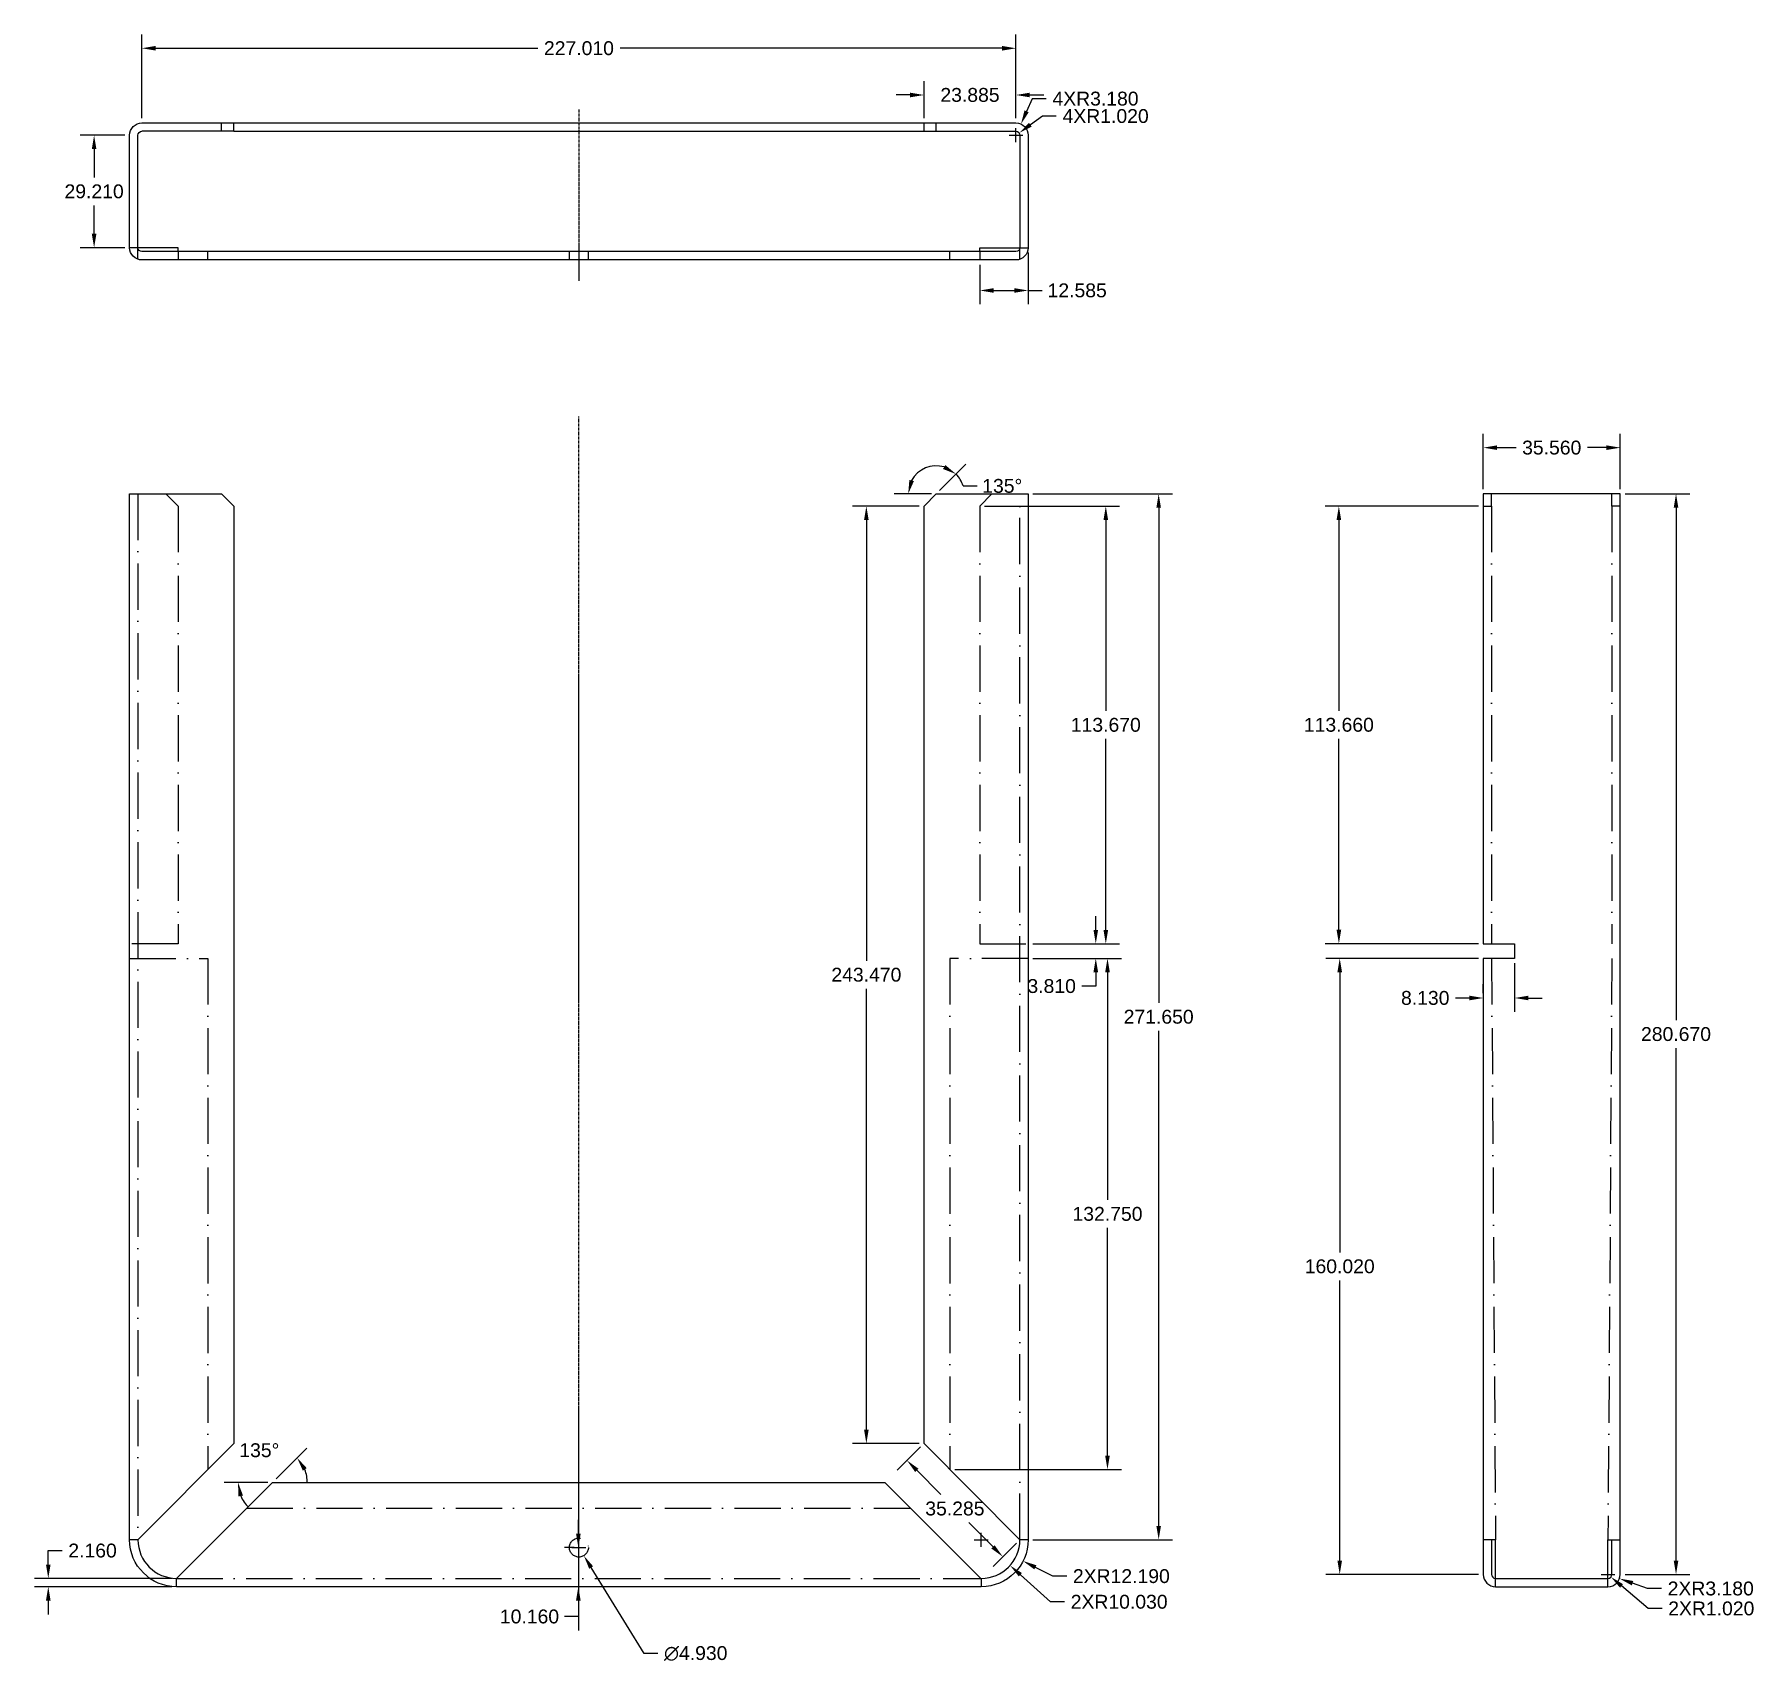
# Model space of a CAD drawing. Header units: millimetres. Extents: x 104 to 550, y 27 to 450.
import ezdxf

# ---------------------------------------------------------------- set-up
doc = ezdxf.new("R2010")
doc.units = ezdxf.units.MM
doc.linetypes.add('ACAD_ISO10W100', pattern=[18, 12, -3, 0, -3])
doc.linetypes.add('CENTER2', pattern=[1.125, 0.75, -0.125, 0.125, -0.125])
for name, color, linetype in [('Axe', 1, 'ACAD_ISO10W100'), ('Contur', 4, 'Continuous'), ('Cote', 3, 'Continuous'), ('Linii Ascunse', 2, 'ACAD_ISO10W100')]:
    doc.layers.add(name, color=color, linetype=linetype)
doc.styles.get("Standard").update_dxf_attribs({"font": 'Arial.ttf'})
doc.dimstyles.get("Standard").update_dxf_attribs({"dimscale": 20, "dimtxt": 0.18, "dimasz": 0.18, "dimexe": 0.18, "dimexo": 0.0625, "dimgap": 0.09, "dimtad": 0, "dimtih": 1, "dimtoh": 1, "dimdec": 3, "dimzin": 0, "dimdsep": 46, "dimtxsty": 'Standard', "dimcen": 0.09, "dimadec": 0, "dimazin": 0, "dimtfac": 1, "dimtdec": 3, "dimtofl": 0, "dimtmove": 0, "dimatfit": 3, "dimfxl": 1, "dimtolj": 1, "dimtzin": 0, "dimarcsym": 0})

# ---------------------------------------------------------------- blocks, each defined once
blk = doc.blocks.new('*D1')
at = {"layer": 'Cote', "color": 0, "lineweight": -2, "transparency": 16777216}
for p, q in [((131.86, 427.98), (131.86, 449.74)), ((358.87, 427.98), (358.87, 449.74)), ((135.46, 446.14), (234.67, 446.14)), ((355.27, 446.14), (256.06, 446.14))]:
    blk.add_line(p, q, dxfattribs=at)
at = {"layer": 'Cote', "color": 0, "transparency": 16777216}
for points in [[(135.46, 446.74), (135.46, 445.54), (131.86, 446.14)], [(355.27, 446.74), (355.27, 445.54), (358.87, 446.14)]]:
    blk.add_solid(points, dxfattribs=at)
at = {"layer": 'Defpoints', "color": 0, "transparency": 16777216}
for p in [(358.87, 446.14), (131.86, 426.73), (358.87, 426.73)]:
    blk.add_point(p, dxfattribs=at)
at = {"layer": 'Cote', "color": 0, "transparency": 16777216, "insert": (245.37, 446.14), "char_height": 3.6, "attachment_point": 5}
blk.add_mtext('\\A1;227.010', dxfattribs=at)
blk = doc.blocks.new('*D2')
at = {"layer": 'Cote', "color": 0, "lineweight": -2, "transparency": 16777216}
for p, q in [((363.1, 433.04), (361.63, 429.75)), ((366.7, 433.04), (363.1, 433.04)), ((358.87, 421.75), (358.87, 425.35)), ((357.07, 423.55), (360.67, 423.55))]:
    blk.add_line(p, q, dxfattribs=at)
at = {"layer": 'Cote', "color": 0, "transparency": 16777216}
blk.add_solid([(361.09, 429.99), (362.18, 429.5), (360.17, 426.46)], dxfattribs=at)
at = {"layer": 'Defpoints', "color": 0, "transparency": 16777216}
for p in [(360.17, 426.46), (358.87, 423.55)]:
    blk.add_point(p, dxfattribs=at)
at = {"layer": 'Cote', "color": 0, "transparency": 16777216, "insert": (379.53, 433.04), "char_height": 3.6, "attachment_point": 5}
blk.add_mtext('\\A1;4XR3.180', dxfattribs=at)
blk = doc.blocks.new('*D3')
at = {"layer": 'Cote', "color": 0, "lineweight": -2, "transparency": 16777216}
for p, q in [((358.87, 421.75), (358.87, 425.35)), ((365.72, 428.51), (362.62, 426.26)), ((369.32, 428.51), (365.72, 428.51)), ((357.07, 423.55), (360.67, 423.55))]:
    blk.add_line(p, q, dxfattribs=at)
at = {"layer": 'Cote', "color": 0, "transparency": 16777216}
blk.add_solid([(362.26, 426.75), (362.97, 425.78), (359.7, 424.15)], dxfattribs=at)
at = {"layer": 'Defpoints', "color": 0, "transparency": 16777216}
for p in [(358.87, 423.55), (359.7, 424.15)]:
    blk.add_point(p, dxfattribs=at)
at = {"layer": 'Cote', "color": 0, "transparency": 16777216, "insert": (382.16, 428.51), "char_height": 3.6, "attachment_point": 5}
blk.add_mtext('\\A1;4XR1.020', dxfattribs=at)
blk = doc.blocks.new('*D4')
at = {"layer": 'Cote', "color": 0, "lineweight": -2, "transparency": 16777216}
for p, q in [((334.99, 427.98), (334.99, 437.6)), ((358.87, 427.98), (358.87, 437.6)), ((331.39, 434), (327.79, 434)), ((362.47, 434), (366.07, 434))]:
    blk.add_line(p, q, dxfattribs=at)
at = {"layer": 'Cote', "color": 0, "transparency": 16777216}
for points in [[(331.39, 434.6), (331.39, 433.4), (334.99, 434)], [(362.47, 434.6), (362.47, 433.4), (358.87, 434)]]:
    blk.add_solid(points, dxfattribs=at)
at = {"layer": 'Defpoints', "color": 0, "transparency": 16777216}
for p in [(358.87, 434), (334.99, 426.73), (358.87, 426.73)]:
    blk.add_point(p, dxfattribs=at)
at = {"layer": 'Cote', "color": 0, "transparency": 16777216, "insert": (346.93, 434), "char_height": 3.6, "attachment_point": 5}
blk.add_mtext('\\A1;23.885', dxfattribs=at)
blk = doc.blocks.new('*D5')
at = {"layer": 'Cote', "color": 0, "lineweight": -2, "transparency": 16777216}
for p, q in [((362.05, 393.09), (362.05, 379.63)), ((349.47, 389.91), (349.47, 379.63)), ((353.07, 383.23), (358.45, 383.23)), ((362.05, 383.23), (365.65, 383.23))]:
    blk.add_line(p, q, dxfattribs=at)
at = {"layer": 'Cote', "color": 0, "transparency": 16777216}
for points in [[(353.07, 383.83), (353.07, 382.63), (349.47, 383.23)], [(358.45, 383.83), (358.45, 382.63), (362.05, 383.23)]]:
    blk.add_solid(points, dxfattribs=at)
at = {"layer": 'Defpoints', "color": 0, "transparency": 16777216}
for p in [(362.05, 394.34), (349.47, 391.16), (362.05, 383.23)]:
    blk.add_point(p, dxfattribs=at)
at = {"layer": 'Cote', "color": 0, "transparency": 16777216, "insert": (374.77, 383.23), "char_height": 3.6, "attachment_point": 5}
blk.add_mtext('\\A1;12.585', dxfattribs=at)
blk = doc.blocks.new('*U6')
at = {"layer": 'Axe', "color": 0, "linetype": 'CENTER2', "transparency": 16777216}
blk.add_line((0, 21.32), (0, -23.25), dxfattribs=at)
blk = doc.blocks.new('*D7')
at = {"layer": 'Cote', "color": 0, "lineweight": -2, "transparency": 16777216}
for p, q in [((127.43, 423.55), (115.86, 423.55)), ((119.46, 419.95), (119.46, 412.59)), ((119.46, 397.94), (119.46, 405.31)), ((127.43, 394.34), (115.86, 394.34))]:
    blk.add_line(p, q, dxfattribs=at)
at = {"layer": 'Cote', "color": 0, "transparency": 16777216}
for points in [[(118.86, 419.95), (120.06, 419.95), (119.46, 423.55)], [(118.86, 397.94), (120.06, 397.94), (119.46, 394.34)]]:
    blk.add_solid(points, dxfattribs=at)
at = {"layer": 'Defpoints', "color": 0, "transparency": 16777216}
for p in [(119.46, 423.55), (128.68, 423.55), (128.68, 394.34)]:
    blk.add_point(p, dxfattribs=at)
at = {"layer": 'Cote', "color": 0, "transparency": 16777216, "insert": (119.46, 408.95), "char_height": 3.6, "attachment_point": 5}
blk.add_mtext('\\A1;29.210', dxfattribs=at)
blk = doc.blocks.new('*U8')
at = {"layer": 'Axe', "color": 0, "linetype": 'CENTER2', "transparency": 16777216}
blk.add_line((0, -159.37), (0, 155.96), dxfattribs=at)
blk = doc.blocks.new('*D9')
at = {"layer": 'Cote', "color": 0, "lineweight": -2, "transparency": 16777216}
for p, q in [((339.05, 331.28), (345.86, 338.09)), ((345.15, 332.45), (348.75, 332.45)), ((336.91, 330.4), (327.28, 330.4))]:
    blk.add_line(p, q, dxfattribs=at)
for start, end in [(73.6363, 151.3637), (16.3637, 45)]:
    blk.add_arc((338.16, 330.4), 7.28, start, end, dxfattribs=at)
at = {"layer": 'Cote', "color": 0, "transparency": 16777216}
for points in [[(340.52, 337.89), (339.91, 336.86), (343.31, 335.54)], [(332.36, 333.73), (331.19, 334.03), (330.88, 330.4)]]:
    blk.add_solid(points, dxfattribs=at)
at = {"layer": 'Defpoints', "color": 0, "transparency": 16777216}
for p in [(333.02, 335.54), (334.99, 327.22), (338.16, 330.4), (338.16, 330.4), (362.04, 330.4)]:
    blk.add_point(p, dxfattribs=at)
at = {"layer": 'Cote', "color": 0, "transparency": 16777216, "insert": (355.31, 332.45), "char_height": 3.6, "attachment_point": 5}
blk.add_mtext('\\A1;135°', dxfattribs=at)
blk = doc.blocks.new('*D10')
at = {"layer": 'Cote', "color": 0, "lineweight": -2, "transparency": 16777216}
for p, q in [((333.74, 327.22), (316.42, 327.22)), ((320.02, 323.62), (320.02, 209.12)), ((320.02, 87.35), (320.02, 201.85)), ((333.74, 83.75), (316.42, 83.75))]:
    blk.add_line(p, q, dxfattribs=at)
at = {"layer": 'Cote', "color": 0, "transparency": 16777216}
for points in [[(319.42, 323.62), (320.62, 323.62), (320.02, 327.22)], [(319.42, 87.35), (320.62, 87.35), (320.02, 83.75)]]:
    blk.add_solid(points, dxfattribs=at)
at = {"layer": 'Defpoints', "color": 0, "transparency": 16777216}
for p in [(320.02, 327.22), (334.99, 327.22), (334.99, 83.75)]:
    blk.add_point(p, dxfattribs=at)
at = {"layer": 'Cote', "color": 0, "transparency": 16777216, "insert": (320.02, 205.49), "char_height": 3.6, "attachment_point": 5}
blk.add_mtext('\\A1;243.470', dxfattribs=at)
blk = doc.blocks.new('*D11')
at = {"layer": 'Cote', "color": 0, "lineweight": -2, "transparency": 16777216}
for p, q in [((363.29, 330.4), (399.53, 330.4)), ((395.93, 326.8), (395.93, 198.21)), ((395.93, 62.35), (395.93, 190.93)), ((363.29, 58.75), (399.53, 58.75))]:
    blk.add_line(p, q, dxfattribs=at)
at = {"layer": 'Cote', "color": 0, "transparency": 16777216}
for points in [[(395.33, 326.8), (396.53, 326.8), (395.93, 330.4)], [(395.33, 62.35), (396.53, 62.35), (395.93, 58.75)]]:
    blk.add_solid(points, dxfattribs=at)
at = {"layer": 'Defpoints', "color": 0, "transparency": 16777216}
for p in [(362.04, 330.4), (362.04, 58.75), (395.93, 58.75)]:
    blk.add_point(p, dxfattribs=at)
at = {"layer": 'Cote', "color": 0, "transparency": 16777216, "insert": (395.93, 194.57), "char_height": 3.6, "attachment_point": 5}
blk.add_mtext('\\A1;271.650', dxfattribs=at)
blk = doc.blocks.new('*D12')
at = {"layer": 'Cote', "color": 0, "lineweight": -2, "transparency": 16777216}
for p, q in [((350.72, 327.22), (385.8, 327.22)), ((382.2, 323.62), (382.2, 274.02)), ((382.2, 217.15), (382.2, 266.75)), ((363.29, 213.55), (385.8, 213.55))]:
    blk.add_line(p, q, dxfattribs=at)
at = {"layer": 'Cote', "color": 0, "transparency": 16777216}
for points in [[(381.6, 323.62), (382.8, 323.62), (382.2, 327.22)], [(381.6, 217.15), (382.8, 217.15), (382.2, 213.55)]]:
    blk.add_solid(points, dxfattribs=at)
at = {"layer": 'Defpoints', "color": 0, "transparency": 16777216}
for p in [(349.47, 327.22), (362.04, 213.55), (382.2, 213.55)]:
    blk.add_point(p, dxfattribs=at)
at = {"layer": 'Cote', "color": 0, "transparency": 16777216, "insert": (382.2, 270.39), "char_height": 3.6, "attachment_point": 5}
blk.add_mtext('\\A1;113.670', dxfattribs=at)
blk = doc.blocks.new('*D13')
at = {"layer": 'Cote', "color": 0, "lineweight": -2, "transparency": 16777216}
for p, q in [((363.29, 209.74), (386.24, 209.74)), ((382.64, 206.14), (382.64, 147)), ((382.64, 80.59), (382.64, 139.73)), ((342.97, 76.99), (386.24, 76.99))]:
    blk.add_line(p, q, dxfattribs=at)
at = {"layer": 'Cote', "color": 0, "transparency": 16777216}
for points in [[(382.04, 206.14), (383.24, 206.14), (382.64, 209.74)], [(382.04, 80.59), (383.24, 80.59), (382.64, 76.99)]]:
    blk.add_solid(points, dxfattribs=at)
at = {"layer": 'Defpoints', "color": 0, "transparency": 16777216}
for p in [(362.04, 209.74), (341.72, 76.99), (382.64, 76.99)]:
    blk.add_point(p, dxfattribs=at)
at = {"layer": 'Cote', "color": 0, "transparency": 16777216, "insert": (382.64, 143.37), "char_height": 3.6, "attachment_point": 5}
blk.add_mtext('\\A1;132.750', dxfattribs=at)
blk = doc.blocks.new('*D14')
at = {"layer": 'Cote', "color": 0, "lineweight": -2, "transparency": 16777216}
for p, q in [((379.6, 217.15), (379.6, 220.75)), ((363.29, 213.55), (383.2, 213.55)), ((363.29, 209.74), (383.2, 209.74)), ((379.6, 206.14), (379.6, 202.54)), ((379.6, 202.54), (376, 202.54))]:
    blk.add_line(p, q, dxfattribs=at)
at = {"layer": 'Cote', "color": 0, "transparency": 16777216}
for points in [[(379, 217.15), (380.2, 217.15), (379.6, 213.55)], [(379, 206.14), (380.2, 206.14), (379.6, 209.74)]]:
    blk.add_solid(points, dxfattribs=at)
at = {"layer": 'Defpoints', "color": 0, "transparency": 16777216}
for p in [(362.04, 213.55), (362.04, 209.74), (379.6, 209.74)]:
    blk.add_point(p, dxfattribs=at)
at = {"layer": 'Cote', "color": 0, "transparency": 16777216, "insert": (368.14, 202.54), "char_height": 3.6, "attachment_point": 5}
blk.add_mtext('\\A1;3.810', dxfattribs=at)
blk = doc.blocks.new('*D15')
at = {"layer": 'Cote', "color": 0, "lineweight": -2, "transparency": 16777216}
for p, q in [((245.36, 54.92), (245.36, 58.52)), ((243.56, 56.72), (247.16, 56.72)), ((262.27, 29.2), (248.54, 51.55)), ((265.87, 29.2), (262.27, 29.2))]:
    blk.add_line(p, q, dxfattribs=at)
at = {"layer": 'Cote', "color": 0, "transparency": 16777216}
blk.add_solid([(249.05, 51.86), (248.03, 51.23), (246.65, 54.61)], dxfattribs=at)
at = {"layer": 'Defpoints', "color": 0, "transparency": 16777216}
for p in [(244.07, 58.82), (246.65, 54.61)]:
    blk.add_point(p, dxfattribs=at)
at = {"layer": 'Cote', "color": 0, "transparency": 16777216, "insert": (275.7, 29.2), "char_height": 3.6, "attachment_point": 5}
blk.add_mtext('\\A1;∅4.930', dxfattribs=at)
blk = doc.blocks.new('*D16')
at = {"layer": 'Cote', "color": 0, "lineweight": -2, "transparency": 16777216}
for p, q in [((245.22, 60.32), (245.22, 63.92)), ((244.11, 56.72), (241.62, 56.72)), ((244.11, 46.56), (241.62, 46.56)), ((245.22, 42.96), (245.22, 38.8)), ((245.22, 38.8), (241.62, 38.8))]:
    blk.add_line(p, q, dxfattribs=at)
at = {"layer": 'Cote', "color": 0, "transparency": 16777216}
for points in [[(244.62, 60.32), (245.82, 60.32), (245.22, 56.72)], [(244.62, 42.96), (245.82, 42.96), (245.22, 46.56)]]:
    blk.add_solid(points, dxfattribs=at)
at = {"layer": 'Defpoints', "color": 0, "transparency": 16777216}
for p in [(245.36, 56.72), (245.22, 46.56), (245.36, 46.56)]:
    blk.add_point(p, dxfattribs=at)
at = {"layer": 'Cote', "color": 0, "transparency": 16777216, "insert": (232.53, 38.8), "char_height": 3.6, "attachment_point": 5}
blk.add_mtext('\\A1;10.160', dxfattribs=at)
blk = doc.blocks.new('*D17')
at = {"layer": 'Cote', "color": 0, "lineweight": -2, "transparency": 16777216}
for p, q in [((166.7, 74.55), (174.73, 82.57)), ((164.57, 73.66), (153.22, 73.66))]:
    blk.add_line(p, q, dxfattribs=at)
for start, end in [(358.8698, 21.9349), (203.0651, 226.1302)]:
    blk.add_arc((165.82, 73.66), 9, start, end, dxfattribs=at)
at = {"layer": 'Cote', "color": 0, "transparency": 16777216}
for points in [[(173.67, 76.69), (174.67, 77.36), (172.19, 80.03)], [(156.95, 70.01), (158.12, 70.25), (156.82, 73.66)]]:
    blk.add_solid(points, dxfattribs=at)
at = {"layer": 'Defpoints', "color": 0, "transparency": 16777216}
for p in [(165.82, 82.67), (165.82, 73.66), (165.82, 73.66), (324.79, 73.66), (140.87, 48.72)]:
    blk.add_point(p, dxfattribs=at)
at = {"layer": 'Cote', "color": 0, "transparency": 16777216, "insert": (162.37, 81.98), "char_height": 3.6, "attachment_point": 5}
blk.add_mtext('\\A1;135°', dxfattribs=at)
blk = doc.blocks.new('*D18')
at = {"layer": 'Cote', "color": 0, "lineweight": -2, "transparency": 16777216}
for p, q in [((334.1, 82.87), (328.01, 76.81)), ((333.1, 76.79), (339.39, 70.48)), ((352.92, 56.89), (346.63, 63.2)), ((359, 57.86), (352.91, 51.8))]:
    blk.add_line(p, q, dxfattribs=at)
at = {"layer": 'Cote', "color": 0, "transparency": 16777216}
for points in [[(333.53, 77.22), (332.68, 76.37), (330.56, 79.35)], [(353.34, 57.31), (352.49, 56.47), (355.46, 54.34)]]:
    blk.add_solid(points, dxfattribs=at)
at = {"layer": 'Defpoints', "color": 0, "transparency": 16777216}
for p in [(334.99, 83.75), (330.56, 79.35), (359.88, 58.75)]:
    blk.add_point(p, dxfattribs=at)
at = {"layer": 'Cote', "color": 0, "transparency": 16777216, "insert": (343.01, 66.84), "char_height": 3.6, "attachment_point": 5}
blk.add_mtext('\\A1;35.285', dxfattribs=at)
blk = doc.blocks.new('*D19')
at = {"layer": 'Cote', "color": 0, "lineweight": -2, "transparency": 16777216}
for p, q in [((348.05, 58.75), (351.65, 58.75)), ((349.85, 56.95), (349.85, 60.55)), ((368.45, 49.28), (363.92, 51.58)), ((372.05, 49.28), (368.45, 49.28))]:
    blk.add_line(p, q, dxfattribs=at)
at = {"layer": 'Cote', "color": 0, "transparency": 16777216}
blk.add_solid([(364.2, 52.12), (363.65, 51.05), (360.72, 53.21)], dxfattribs=at)
at = {"layer": 'Defpoints', "color": 0, "transparency": 16777216}
for p in [(349.85, 58.75), (360.72, 53.21)]:
    blk.add_point(p, dxfattribs=at)
at = {"layer": 'Cote', "color": 0, "transparency": 16777216, "insert": (386.24, 49.28), "char_height": 3.6, "attachment_point": 5}
blk.add_mtext('\\A1;2XR12.190', dxfattribs=at)
blk = doc.blocks.new('*D20')
at = {"layer": 'Cote', "color": 0, "lineweight": -2, "transparency": 16777216}
for p, q in [((348.05, 58.75), (351.65, 58.75)), ((349.85, 56.95), (349.85, 60.55)), ((367.88, 42.62), (360.01, 49.66)), ((371.48, 42.62), (367.88, 42.62))]:
    blk.add_line(p, q, dxfattribs=at)
at = {"layer": 'Cote', "color": 0, "transparency": 16777216}
blk.add_solid([(360.41, 50.11), (359.61, 49.21), (357.33, 52.06)], dxfattribs=at)
at = {"layer": 'Defpoints', "color": 0, "transparency": 16777216}
for p in [(349.85, 58.75), (357.33, 52.06)]:
    blk.add_point(p, dxfattribs=at)
at = {"layer": 'Cote', "color": 0, "transparency": 16777216, "insert": (385.67, 42.62), "char_height": 3.6, "attachment_point": 5}
blk.add_mtext('\\A1;2XR10.030', dxfattribs=at)
blk = doc.blocks.new('*D21')
at = {"layer": 'Cote', "color": 0, "lineweight": -2, "transparency": 16777216}
for p, q in [((107.55, 52.32), (107.55, 55.92)), ((107.55, 55.92), (111.15, 55.92)), ((139.62, 48.72), (103.95, 48.72)), ((139.62, 46.56), (103.95, 46.56)), ((107.55, 42.96), (107.55, 39.36))]:
    blk.add_line(p, q, dxfattribs=at)
at = {"layer": 'Cote', "color": 0, "transparency": 16777216}
for points in [[(106.95, 52.32), (108.15, 52.32), (107.55, 48.72)], [(106.95, 42.96), (108.15, 42.96), (107.55, 46.56)]]:
    blk.add_solid(points, dxfattribs=at)
at = {"layer": 'Defpoints', "color": 0, "transparency": 16777216}
for p in [(107.55, 48.72), (140.87, 48.72), (140.87, 46.56)]:
    blk.add_point(p, dxfattribs=at)
at = {"layer": 'Cote', "color": 0, "transparency": 16777216, "insert": (119.05, 55.92), "char_height": 3.6, "attachment_point": 5}
blk.add_mtext('\\A1;2.160', dxfattribs=at)
blk = doc.blocks.new('*D22')
at = {"layer": 'Cote', "color": 0, "lineweight": -2, "transparency": 16777216}
for p, q in [((517.04, 330.41), (533.89, 330.41)), ((530.29, 326.81), (530.29, 193.71)), ((530.29, 53.34), (530.29, 186.43)), ((517.04, 49.74), (533.89, 49.74))]:
    blk.add_line(p, q, dxfattribs=at)
at = {"layer": 'Cote', "color": 0, "transparency": 16777216}
for points in [[(529.69, 326.81), (530.89, 326.81), (530.29, 330.41)], [(529.69, 53.34), (530.89, 53.34), (530.29, 49.74)]]:
    blk.add_solid(points, dxfattribs=at)
at = {"layer": 'Defpoints', "color": 0, "transparency": 16777216}
for p in [(515.79, 330.41), (515.79, 49.74), (530.29, 49.74)]:
    blk.add_point(p, dxfattribs=at)
at = {"layer": 'Cote', "color": 0, "transparency": 16777216, "insert": (530.29, 190.07), "char_height": 3.6, "attachment_point": 5}
blk.add_mtext('\\A1;280.670', dxfattribs=at)
blk = doc.blocks.new('*D23')
at = {"layer": 'Cote', "color": 0, "lineweight": -2, "transparency": 16777216}
for p, q in [((510.81, 49.74), (514.41, 49.74)), ((512.61, 47.94), (512.61, 51.54)), ((522.92, 46.07), (519, 47.47)), ((526.52, 46.07), (522.92, 46.07))]:
    blk.add_line(p, q, dxfattribs=at)
at = {"layer": 'Cote', "color": 0, "transparency": 16777216}
blk.add_solid([(519.2, 48.03), (518.8, 46.9), (515.61, 48.67)], dxfattribs=at)
at = {"layer": 'Defpoints', "color": 0, "transparency": 16777216}
for p in [(512.61, 49.74), (515.61, 48.67)]:
    blk.add_point(p, dxfattribs=at)
at = {"layer": 'Cote', "color": 0, "transparency": 16777216, "insert": (539.31, 46.07), "char_height": 3.6, "attachment_point": 5}
blk.add_mtext('\\A1;2XR3.180', dxfattribs=at)
blk = doc.blocks.new('*D24')
at = {"layer": 'Cote', "color": 0, "lineweight": -2, "transparency": 16777216}
for p, q in [((510.81, 49.74), (514.41, 49.74)), ((512.61, 47.94), (512.61, 51.54)), ((523.06, 40.89), (516.14, 46.75)), ((526.66, 40.89), (523.06, 40.89))]:
    blk.add_line(p, q, dxfattribs=at)
at = {"layer": 'Cote', "color": 0, "transparency": 16777216}
blk.add_solid([(516.53, 47.21), (515.75, 46.29), (513.39, 49.08)], dxfattribs=at)
at = {"layer": 'Defpoints', "color": 0, "transparency": 16777216}
for p in [(512.61, 49.74), (513.39, 49.08)]:
    blk.add_point(p, dxfattribs=at)
at = {"layer": 'Cote', "color": 0, "transparency": 16777216, "insert": (539.45, 40.89), "char_height": 3.6, "attachment_point": 5}
blk.add_mtext('\\A1;2XR1.020', dxfattribs=at)
blk = doc.blocks.new('*D25')
at = {"layer": 'Cote', "color": 0, "lineweight": -2, "transparency": 16777216}
for p, q in [((488.36, 208.51), (488.36, 195.86)), ((480.23, 200.71), (480.23, 203.06)), ((476.63, 199.46), (473.03, 199.46)), ((491.96, 199.46), (495.56, 199.46))]:
    blk.add_line(p, q, dxfattribs=at)
at = {"layer": 'Cote', "color": 0, "transparency": 16777216}
for points in [[(476.63, 200.06), (476.63, 198.86), (480.23, 199.46)], [(491.96, 200.06), (491.96, 198.86), (488.36, 199.46)]]:
    blk.add_solid(points, dxfattribs=at)
at = {"layer": 'Defpoints', "color": 0, "transparency": 16777216}
for p in [(488.36, 209.76), (480.23, 199.46), (480.23, 199.46)]:
    blk.add_point(p, dxfattribs=at)
at = {"layer": 'Cote', "color": 0, "transparency": 16777216, "insert": (465.16, 199.46), "char_height": 3.6, "attachment_point": 5}
blk.add_mtext('\\A1;8.130', dxfattribs=at)
blk = doc.blocks.new('*D26')
at = {"layer": 'Cote', "color": 0, "lineweight": -2, "transparency": 16777216}
for p, q in [((478.98, 209.76), (439.35, 209.76)), ((442.95, 206.16), (442.95, 133.38)), ((442.95, 53.34), (442.95, 126.11)), ((478.98, 49.74), (439.35, 49.74))]:
    blk.add_line(p, q, dxfattribs=at)
at = {"layer": 'Cote', "color": 0, "transparency": 16777216}
for points in [[(442.35, 206.16), (443.55, 206.16), (442.95, 209.76)], [(442.35, 53.34), (443.55, 53.34), (442.95, 49.74)]]:
    blk.add_solid(points, dxfattribs=at)
at = {"layer": 'Defpoints', "color": 0, "transparency": 16777216}
for p in [(480.23, 209.76), (442.95, 49.74), (480.23, 49.74)]:
    blk.add_point(p, dxfattribs=at)
at = {"layer": 'Cote', "color": 0, "transparency": 16777216, "insert": (442.95, 129.75), "char_height": 3.6, "attachment_point": 5}
blk.add_mtext('\\A1;160.020', dxfattribs=at)
blk = doc.blocks.new('*D27')
at = {"layer": 'Cote', "color": 0, "lineweight": -2, "transparency": 16777216}
for p, q in [((478.98, 327.23), (439.13, 327.23)), ((442.73, 323.63), (442.73, 274.03)), ((442.73, 217.17), (442.73, 266.76)), ((478.98, 213.57), (439.13, 213.57))]:
    blk.add_line(p, q, dxfattribs=at)
at = {"layer": 'Cote', "color": 0, "transparency": 16777216}
for points in [[(442.13, 323.63), (443.33, 323.63), (442.73, 327.23)], [(442.13, 217.17), (443.33, 217.17), (442.73, 213.57)]]:
    blk.add_solid(points, dxfattribs=at)
at = {"layer": 'Defpoints', "color": 0, "transparency": 16777216}
for p in [(480.23, 327.23), (442.73, 213.57), (480.23, 213.57)]:
    blk.add_point(p, dxfattribs=at)
at = {"layer": 'Cote', "color": 0, "transparency": 16777216, "insert": (442.73, 270.4), "char_height": 3.6, "attachment_point": 5}
blk.add_mtext('\\A1;113.660', dxfattribs=at)
blk = doc.blocks.new('*D28')
at = {"layer": 'Cote', "color": 0, "lineweight": -2, "transparency": 16777216}
for p, q in [((480.23, 331.66), (480.23, 346)), ((515.79, 331.66), (515.79, 346)), ((483.83, 342.4), (488.75, 342.4)), ((512.19, 342.4), (507.28, 342.4))]:
    blk.add_line(p, q, dxfattribs=at)
at = {"layer": 'Cote', "color": 0, "transparency": 16777216}
for points in [[(483.83, 343), (483.83, 341.8), (480.23, 342.4)], [(512.19, 343), (512.19, 341.8), (515.79, 342.4)]]:
    blk.add_solid(points, dxfattribs=at)
at = {"layer": 'Defpoints', "color": 0, "transparency": 16777216}
for p in [(515.79, 342.4), (480.23, 330.41), (515.79, 330.41)]:
    blk.add_point(p, dxfattribs=at)
at = {"layer": 'Cote', "color": 0, "transparency": 16777216, "insert": (498.01, 342.4), "char_height": 3.6, "attachment_point": 5}
blk.add_mtext('\\A1;35.560', dxfattribs=at)

msp = doc.modelspace()

# ---------------------------------------------------------------- linework, layer by layer
at = {"layer": 'Contur'}
for p, q in [((155.738, 424.575), (131.8631, 424.575)), ((155.738, 424.575), (155.738, 426.735)), ((334.9882, 424.575), (334.9882, 426.735)), ((141.258, 393.325), (141.258, 394.345)), ((349.4682, 393.325), (349.4682, 394.345))]:
    msp.add_line(p, q, dxfattribs=at)
for points in [[(141.258, 394.345), (128.6831, 394.345), (128.6831, 423.555), (128.6831, 423.555, -0.41421356), (131.8631, 426.735), (131.8631, 426.735), (358.8731, 426.735), (358.8731, 426.735, -0.41421356), (362.0531, 423.555), (362.0531, 423.555), (362.0531, 394.345), (362.0531, 394.345, -0.41421356), (358.8731, 391.165), (358.8731, 391.165), (131.8631, 391.165), (131.8631, 391.165, -0.41421356), (128.6831, 394.345), (128.6831, 394.345)], [(155.738, 424.575), (358.8731, 424.575, -0.41421356), (359.8931, 423.555), (359.8931, 394.345, -0.41421356), (358.8731, 393.325), (131.8631, 393.325, -0.41421356), (130.8431, 394.345), (130.8431, 423.555, -0.41421356), (131.8631, 424.575)], [(362.0431, 58.745), (359.8831, 58.745), (334.9882, 83.7501), (334.9882, 327.2201), (338.1631, 330.395), (362.0431, 330.395), (362.0431, 58.745), (362.0431, 58.745, -0.41421356), (349.8531, 46.555), (339.2658, 46.555), (140.8731, 46.555), (140.8731, 46.555, -0.41421356), (128.6831, 58.745), (128.6831, 58.745), (128.6831, 330.395), (152.5631, 330.395), (155.738, 327.2201), (155.738, 83.7501), (130.8431, 58.745), (128.6831, 58.745)], [(130.8431, 58.745, 0.41421356), (140.8731, 48.715)], [(349.8531, 48.715, 0.41421356), (359.8831, 58.745)], [(482.3943, 58.745), (482.3943, 49.735, 0.41421356), (483.4143, 48.715), (483.4143, 48.715), (512.6143, 48.715), (512.6143, 48.715, 0.41421356), (513.6343, 49.735), (513.6343, 58.745)]]:
    msp.add_lwpolyline(points, format="xyb", dxfattribs=at)
for points in [[(149.0081, 391.165), (149.0081, 393.325)], [(341.7181, 391.165), (341.7181, 393.325)], [(349.4682, 394.345), (362.0531, 394.345)], [(140.8731, 46.555), (140.8731, 48.715), (165.8198, 73.6618), (324.7898, 73.6618), (349.8531, 48.5985), (349.8531, 46.555)], [(483.4143, 48.715), (483.4143, 58.745), (480.2343, 58.745)], [(512.6143, 48.715), (512.6143, 58.745), (515.7943, 58.745)]]:
    msp.add_lwpolyline(points, dxfattribs=at)
msp.add_lwpolyline([(483.4143, 46.555), (512.6143, 46.555, 0.41421356), (515.7943, 49.735), (515.7943, 49.735), (515.7943, 209.755), (515.7943, 213.565), (515.7943, 330.405), (480.2343, 330.405), (480.2343, 327.225), (480.2343, 213.565), (488.3643, 213.565), (488.3643, 209.755), (480.2343, 209.755), (480.2343, 49.735), (480.2343, 49.735, 0.41421356)], format="xyb", close=True, dxfattribs=at)
at = {"layer": 'Linii Ascunse'}
for p, q in [((130.8431, 391.333), (130.8431, 394.345)), ((141.258, 393.325), (141.258, 391.165)), ((242.8981, 391.165), (242.8981, 393.325)), ((247.8281, 391.165), (247.8281, 393.325)), ((349.4682, 393.325), (349.4682, 391.165)), ((359.8831, 391.3296), (359.8831, 394.2025))]:
    msp.add_line(p, q, dxfattribs=at)
for points in [[(152.5631, 424.575), (152.5631, 426.735)], [(338.1631, 424.575), (338.1631, 426.735)], [(138.0831, 330.395), (141.258, 327.2201), (141.258, 213.5501), (128.6831, 213.5501)], [(130.8431, 330.395), (130.8431, 58.745)], [(352.6431, 330.395), (349.4682, 327.2201), (349.4682, 213.5501), (362.0431, 213.5501)], [(359.8831, 58.745), (359.8831, 330.395)], [(480.2343, 327.225), (482.3943, 327.225), (482.3943, 330.405)], [(482.3943, 327.225), (482.3943, 213.565)], [(515.7943, 327.225), (513.6343, 327.225), (513.6343, 330.405)], [(513.6343, 327.225), (513.6343, 213.565)], [(128.6831, 209.7401), (149.0081, 209.7401), (149.0081, 76.9904)], [(362.0431, 209.7401), (341.7181, 209.7401), (341.7181, 76.9904)], [(482.3943, 209.755), (483.4143, 58.745)], [(513.6343, 209.755), (512.6143, 58.745)], [(159.0898, 66.9318), (331.5198, 66.9318)], [(140.8731, 48.715), (349.8531, 48.715)], [(483.4143, 46.555), (483.4143, 48.715)], [(512.6143, 46.555), (512.6143, 48.715)]]:
    msp.add_lwpolyline(points, dxfattribs=at)
msp.add_circle((245.3631, 56.715), 2.465, dxfattribs=at)

# ---------------------------------------------------------------- block references
at = {"layer": 'Axe', "linetype": 'CENTER2'}
for name, p in [('*U6', (245.3681, 408.95)), ('*U8', (245.3631, 194.57))]:
    msp.add_blockref(name, p, dxfattribs=at)

# ---------------------------------------------------------------- dimensions: what is measured, and where the dimension line sits
at = {"layer": 'Cote'}
for base, p1, p2, picture, middle in [((358.8731, 446.144), (131.8631, 426.735), (358.8731, 426.735), '*D1', (245.3681, 446.144)), ((358.8731, 433.9992), (334.9882, 426.735), (358.8731, 426.735), '*D4', (346.9306, 433.9992)), ((362.0531, 383.2291), (349.4682, 391.165), (362.0531, 394.345), '*D5', (374.7697, 383.2291)), ((515.7943, 342.4041), (480.2343, 330.405), (515.7943, 330.405), '*D28', (498.0143, 342.4041))]:
    dim = msp.add_linear_dim(base=base, p1=p1, p2=p2, dimstyle='Standard', dxfattribs=at)
    dim.commit()
    dim.dimension.update_dxf_attribs({"geometry": picture, "text_midpoint": middle})
dim = msp.add_radius_dim(center=(358.8731, 423.555), mpoint=(360.1678, 426.4595), text='4X<>', dimstyle='Standard', dxfattribs=at)
dim.commit()
dim.dimension.update_dxf_attribs({"geometry": '*D2', "text_midpoint": (379.5312, 433.0357)})
for center, mpoint, text, picture, middle in [((358.8731, 423.555), (359.6995, 424.1528), '4X<>', '*D3', (382.1559, 428.5105)), ((349.8531, 58.745), (360.7163, 53.2144), '2X<>', '*D19', (386.2352, 49.2789)), ((349.8531, 58.745), (357.3289, 52.0583), '2X<>', '*D20', (385.6665, 42.623)), ((512.6143, 49.735), (515.6109, 48.6708), '2X<>', '*D23', (539.3137, 46.0738)), ((512.6143, 49.735), (513.3929, 49.0761), '2X<>', '*D24', (539.4549, 40.8906))]:
    dim = msp.add_radius_dim(center=center, mpoint=mpoint, text=text, dimstyle='Standard', dxfattribs=at)
    dim.commit()
    dim.dimension.update_dxf_attribs({"geometry": picture, "text_midpoint": middle, "dimtype": 164})
for base, p1, p2, picture, middle in [((119.4605, 423.555), (128.6831, 394.345), (128.6831, 423.555), '*D7', (119.4605, 408.95)), ((320.018, 327.2201), (334.9882, 83.7501), (334.9882, 327.2201), '*D10', (320.018, 205.4851)), ((382.2029, 213.5501), (349.4682, 327.2201), (362.0431, 213.5501), '*D12', (382.2029, 270.3851)), ((395.9273, 58.745), (362.0431, 330.395), (362.0431, 58.745), '*D11', (395.9273, 194.57)), ((442.7289, 213.565), (480.2343, 327.225), (480.2343, 213.565), '*D27', (442.7289, 270.395)), ((530.29, 49.735), (515.7943, 330.405), (515.7943, 49.735), '*D22', (530.29, 190.07)), ((379.6022, 209.7401), (362.0431, 213.5501), (362.0431, 209.7401), '*D14', (368.1355, 202.5401)), ((382.6409, 76.9904), (362.0431, 209.7401), (341.7181, 76.9904), '*D13', (382.6409, 143.3653)), ((442.9536, 49.735), (480.2343, 209.755), (480.2343, 49.735), '*D26', (442.9536, 129.745)), ((107.5471, 48.715), (140.8731, 46.555), (140.8731, 48.715), '*D21', (119.0458, 55.915))]:
    dim = msp.add_linear_dim(base=base, p1=p1, p2=p2, angle=90, dimstyle='Standard', dxfattribs=at)
    dim.commit()
    dim.dimension.update_dxf_attribs({"geometry": picture, "text_midpoint": middle})
for base, line1, line2, picture, middle in [((333.0165, 335.5417), ((338.1631, 330.395), (362.0431, 330.395)), ((334.9882, 327.2201), (338.1631, 330.395)), '*D9', (355.307, 332.4456)), ((165.8198, 82.6652), ((140.8731, 48.715), (165.8198, 73.6618)), ((165.8198, 73.6618), (324.7898, 73.6618)), '*D17', (162.3744, 81.9798))]:
    dim = msp.add_angular_dim_2l(base=base, line1=line1, line2=line2, dimstyle='Standard', dxfattribs=at)
    dim.commit()
    dim.dimension.update_dxf_attribs({"geometry": picture, "text_midpoint": middle})
dim = msp.add_linear_dim(base=(480.2343, 199.4578), p1=(488.3643, 209.755), p2=(480.2343, 199.4578), dimstyle='Standard', dxfattribs=at)
dim.commit()
dim.dimension.update_dxf_attribs({"geometry": '*D25', "text_midpoint": (465.1639, 199.4578), "dimtype": 160})
dim = msp.add_aligned_dim(p1=(359.8831, 58.745), p2=(334.9882, 83.7501), distance=6.2435, dimstyle='Standard', dxfattribs=at)
dim.commit()
dim.dimension.update_dxf_attribs({"geometry": '*D18', "text_midpoint": (343.011, 66.8425)})
dim = msp.add_linear_dim(base=(245.2226, 46.555), p1=(245.3631, 56.715), p2=(245.3631, 46.555), angle=90, dimstyle='Standard', dxfattribs=at)
dim.commit()
dim.dimension.update_dxf_attribs({"geometry": '*D16', "text_midpoint": (232.5256, 38.7975), "dimtype": 160})
dim = msp.add_diameter_dim_2p(p1=(244.0724, 58.8151), p2=(246.6538, 54.615), dimstyle='Standard', dxfattribs=at)
dim.commit()
dim.dimension.update_dxf_attribs({"geometry": '*D15', "text_midpoint": (275.7004, 29.1987), "dimtype": 163})

doc.saveas('drawing.dxf')
